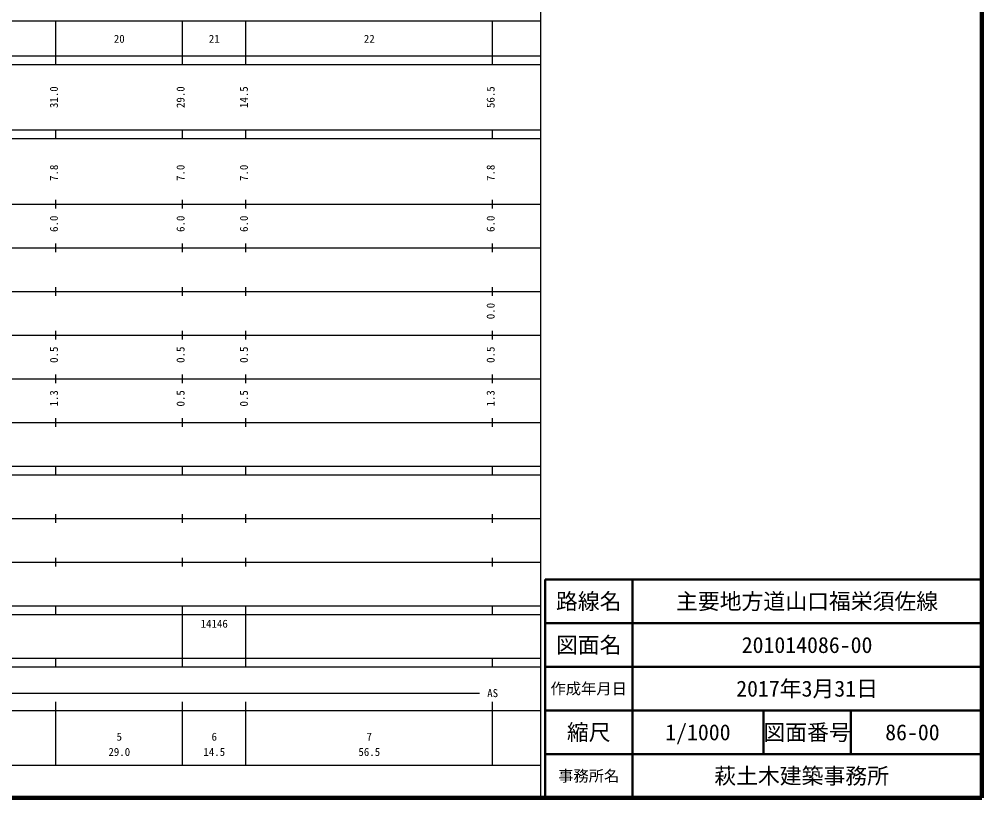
# Model space of a CAD drawing. Units: millimetres on the paper, enlarged 1000 times. Extents: x 40000 to 680000, y 20000 to 380000.
# Drawn here: x 459597 to 680000, y 20000 to 198357 of the extents above; entities that cross this region are included whole.
import ezdxf
from ezdxf.enums import TextEntityAlignment as Align

# ---------------------------------------------------------------- set-up
doc = ezdxf.new("R2010")
doc.units = ezdxf.units.MM
doc.header["$LTSCALE"] = 1000
for name, color, linetype, lineweight in [('M-TTL', 2, 'Continuous', 140), ('M-TTL-BAND', 7, 'Continuous', 25), ('M-TTL-FRAM', 2, 'Continuous', 50), ('M-TTL-LINE', 7, 'Continuous', 50)]:
    doc.layers.add(name, color=color, linetype=linetype, lineweight=lineweight)
doc.layers.add('M-TTL-TXT', color=7, linetype='Continuous')
doc.styles.add('ＭＳ ゴシック', font='')
doc.styles.get('ＭＳ ゴシック').set_extended_font_data('MS Gothic')

msp = doc.modelspace()

# ---------------------------------------------------------------- linework, layer by layer
at = {"layer": 'M-TTL'}
for p, q in [((680000, 20000), (680000, 380000)), ((40000, 20000), (680000, 20000))]:
    msp.add_line(p, q, dxfattribs=at)
at = {"layer": 'M-TTL-BAND'}
for p, q in [((579000, 20000), (579000, 370000)), ((68000, 198000), (579000, 198000)), ((468000, 188000), (468000, 198000)), ((497000, 188000), (497000, 198000)), ((511500, 188000), (511500, 198000)), ((568000, 188000), (568000, 198000)), ((40000, 190000), (579000, 190000)), ((40000, 188000), (579000, 188000)), ((40000, 173000), (579000, 173000)), ((468000, 171000), (468000, 173000)), ((497000, 171000), (497000, 173000)), ((511500, 171000), (511500, 173000)), ((568000, 171000), (568000, 173000)), ((40000, 171000), (579000, 171000)), ((468000, 155000), (468000, 157000)), ((497000, 155000), (497000, 157000)), ((511500, 155000), (511500, 157000)), ((568000, 155000), (568000, 157000)), ((40000, 156000), (579000, 156000)), ((46000, 146000), (579000, 146000)), ((468000, 145000), (468000, 147000)), ((497000, 145000), (497000, 147000)), ((511500, 145000), (511500, 147000)), ((568000, 145000), (568000, 147000)), ((468000, 135000), (468000, 137000)), ((497000, 135000), (497000, 137000)), ((511500, 135000), (511500, 137000)), ((568000, 135000), (568000, 137000)), ((52000, 136000), (579000, 136000)), ((46000, 126000), (579000, 126000)), ((468000, 125000), (468000, 127000)), ((497000, 125000), (497000, 127000)), ((511500, 125000), (511500, 127000)), ((568000, 125000), (568000, 127000)), ((468000, 115000), (468000, 117000)), ((497000, 115000), (497000, 117000)), ((511500, 115000), (511500, 117000)), ((568000, 115000), (568000, 117000)), ((52000, 116000), (579000, 116000)), ((46000, 106000), (579000, 106000)), ((468000, 105000), (468000, 107000)), ((497000, 105000), (497000, 107000)), ((511500, 105000), (511500, 107000)), ((568000, 105000), (568000, 107000)), ((40000, 96000), (579000, 96000)), ((468000, 94000), (468000, 96000)), ((497000, 94000), (497000, 96000)), ((511500, 94000), (511500, 96000)), ((568000, 94000), (568000, 96000)), ((40000, 94000), (579000, 94000)), ((49000, 84000), (579000, 84000)), ((468000, 83000), (468000, 85000)), ((497000, 83000), (497000, 85000)), ((511500, 83000), (511500, 85000)), ((568000, 83000), (568000, 85000)), ((468000, 73000), (468000, 75000)), ((497000, 73000), (497000, 75000)), ((511500, 73000), (511500, 75000)), ((568000, 73000), (568000, 75000)), ((40000, 74000), (579000, 74000)), ((40000, 64000), (579000, 64000)), ((468000, 62000), (468000, 64000)), ((497000, 62000), (497000, 64000)), ((511500, 62000), (511500, 64000)), ((568000, 62000), (568000, 64000)), ((40000, 62000), (579000, 62000)), ((497000, 52000), (497000, 62000)), ((511500, 52000), (511500, 62000)), ((40000, 52000), (579000, 52000)), ((468000, 50000), (468000, 52000)), ((497000, 50000), (497000, 52000)), ((511500, 50000), (511500, 52000)), ((568000, 50000), (568000, 52000)), ((40000, 50000), (579000, 50000)), ((71000, 44000), (565000, 44000)), ((468000, 27500), (468000, 42000)), ((497000, 27500), (497000, 42000)), ((511500, 27500), (511500, 42000)), ((568000, 27500), (568000, 42000)), ((40000, 40000), (579000, 40000)), ((68000, 27500), (579000, 27500))]:
    msp.add_line(p, q, dxfattribs=at)
at = {"layer": 'M-TTL-FRAM'}
for p, q in [((680000, 70000), (580000, 70000)), ((580000, 70000), (580000, 20000))]:
    msp.add_line(p, q, dxfattribs=at)
at = {"layer": 'M-TTL-LINE'}
for p, q in [((600000, 70000), (600000, 20000)), ((680000, 60000), (580000, 60000)), ((680000, 50000), (580000, 50000)), ((680000, 40000), (580000, 40000)), ((630000, 40000), (630000, 30000)), ((650000, 40000), (650000, 30000)), ((680000, 30000), (580000, 30000))]:
    msp.add_line(p, q, dxfattribs=at)

# ---------------------------------------------------------------- texts
at = {"layer": 'M-TTL-BAND', "style": 'ＭＳ ゴシック'}
for s, p in [('20', (482500, 192405)), ('21', (504250, 192405)), ('22', (539750, 192405)), ('AS', (568000, 42500)), ('5', (482500, 32523)), ('6', (504250, 32523)), ('7', (539750, 32523)), ('29.0', (482500, 29033)), ('14.5', (504250, 29033)), ('56.5', (539750, 29033))]:
    msp.add_text(s, height=1833, dxfattribs=at).set_placement(p, align=Align.BOTTOM_CENTER)
for s, p in [('31.0', (469000, 180500)), ('29.0', (498000, 180500)), ('14.5', (512500, 180500)), ('56.5', (569000, 180500)), ('7.8', (469000, 163174)), ('7.0', (498000, 163174)), ('7.0', (512500, 163174)), ('7.8', (569000, 163174)), ('6.0', (469000, 151500)), ('6.0', (498000, 151500)), ('6.0', (512500, 151500)), ('6.0', (569000, 151500)), ('0.0', (569000, 131500)), ('0.5', (469000, 121500)), ('0.5', (498000, 121500)), ('0.5', (512500, 121500)), ('0.5', (569000, 121500)), ('1.3', (469000, 111500)), ('0.5', (498000, 111500)), ('0.5', (512500, 111500)), ('1.3', (569000, 111500))]:
    msp.add_text(s, height=1833, rotation=90, dxfattribs=at).set_placement(p, align=Align.BOTTOM_CENTER)
msp.add_text('14146', height=1833, dxfattribs=at).set_placement((501125, 58405), align=Align.BOTTOM_LEFT)
at = {"layer": 'M-TTL-TXT', "style": 'ＭＳ ゴシック'}
for s, height, p in [('路線名', 3666, (590000, 65000)), ('路線名', 3666, (590000, 65000)), ('主要地方道山口福栄須佐線', 3666, (640000, 65000)), ('図面名', 3666, (590000, 55000)), ('図面名', 3666, (590000, 55000)), ('201014086-00', 3666, (640000, 55000)), ('作成年月日', 2566, (590000, 45000)), ('作成年月日', 2566, (590000, 45000)), ('2017年3月31日', 3666, (640000, 45000)), ('縮尺', 3666, (590000, 35000)), ('縮尺', 3666, (590000, 35000)), ('1/1000', 3666, (615000, 35000)), ('図面番号', 3666, (640000, 35000)), ('図面番号', 3666, (640000, 35000)), ('86-00', 3666, (664125, 35000)), ('事務所名', 2566, (590000, 25000)), ('事務所名', 2566, (590000, 25000)), ('萩土木建築事務所 ', 3666, (640000, 25000))]:
    msp.add_text(s, height=height, dxfattribs=at).set_placement(p, align=Align.MIDDLE_CENTER)

doc.saveas('drawing.dxf')
